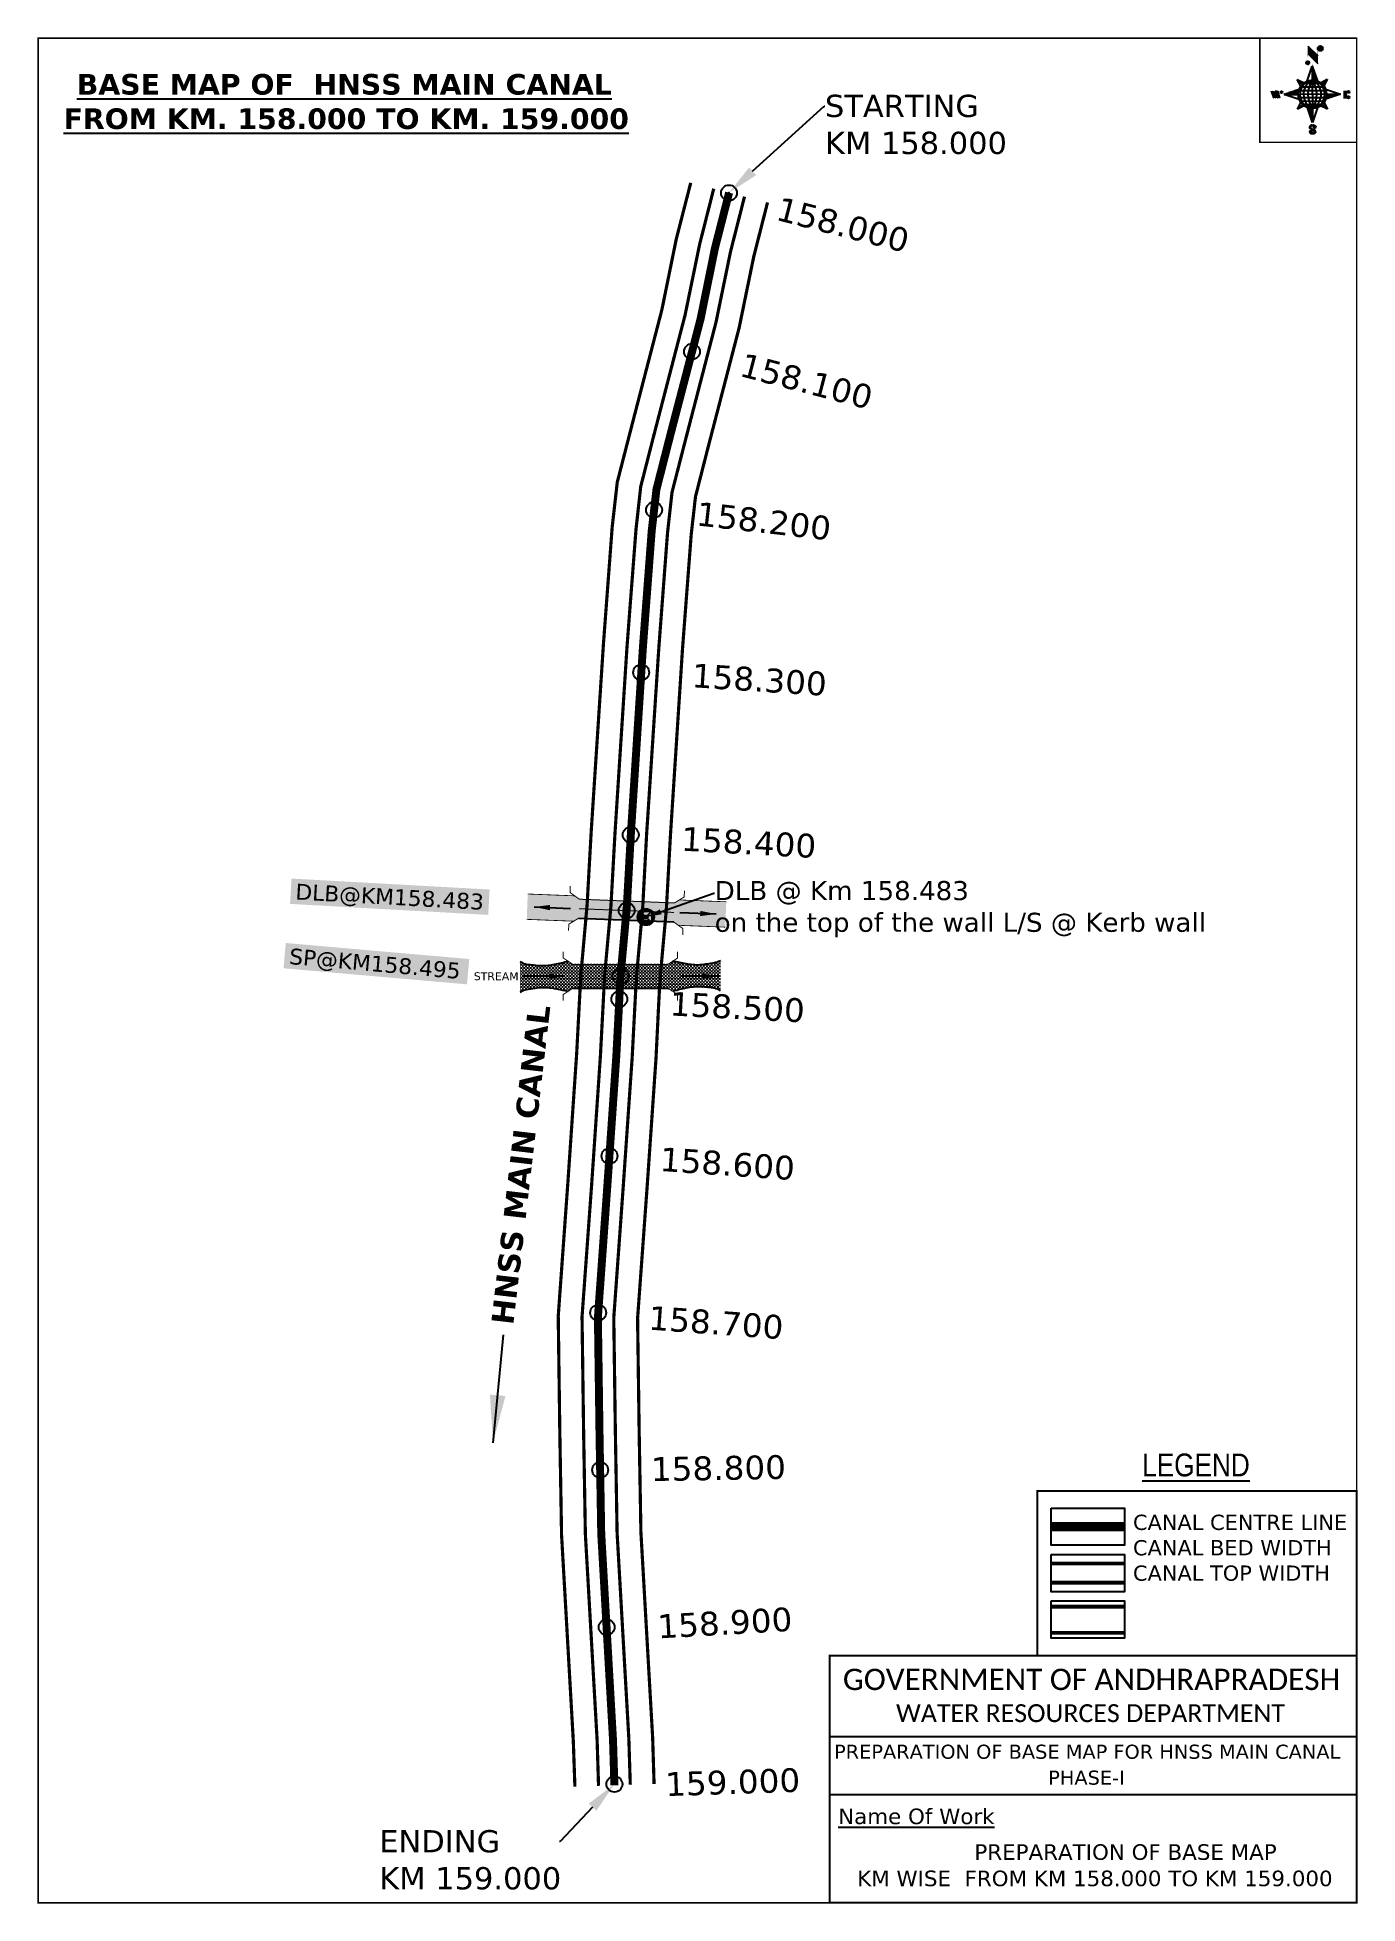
# Model space of a CAD drawing. Header units: inches. Extents: x 750759 to 751591, y 1674187 to 1675364.
import ezdxf
from ezdxf import colors
from ezdxf.entities.mleader import LeaderData, LeaderLine
from ezdxf.enums import TextEntityAlignment as Align
from ezdxf.math import Vec2, Vec3

# ---------------------------------------------------------------- set-up
doc = ezdxf.new("R2010")
doc.units = ezdxf.units.IN
doc.header["$MEASUREMENT"] = 0
doc.header["$PDMODE"] = 32
doc.header["$PDSIZE"] = 10
doc.linetypes.add('ACAD_ISO02W100', pattern=[15, 12, -3])
doc.linetypes.add('HIDDEN2', pattern=[0.1875, 0.125, -0.0625])
for name, color, linetype in [('AQUADUCT', 1, 'Continuous'), ('bord', 1, 'Continuous'), ('CANAL1', 1, 'Continuous'), ('CSMark', 72, 'Continuous'), ('DCBMS', 232, 'Continuous'), ('PAGE', 7, 'Continuous'), ('STRUCTURE', 5, 'Continuous'), ('TEXT', 7, 'Continuous')]:
    doc.layers.add(name, color=color, linetype=linetype)
doc.styles.add('ARIALN', font='ARIALN_1.TTF')
doc.styles.get("Standard").update_dxf_attribs({"font": 'verdana_0.ttf'})
doc.dimstyles.get("Standard").update_dxf_attribs({"dimtxt": 0.18, "dimasz": 0.18, "dimexe": 0.18, "dimexo": 0.0625, "dimgap": 0.09, "dimtad": 0, "dimtih": 1, "dimtoh": 1, "dimdec": 4, "dimzin": 0, "dimdsep": 46, "dimtxsty": 'Standard', "dimcen": 0.09, "dimadec": 0, "dimazin": 0, "dimtfac": 1, "dimtdec": 4, "dimtofl": 0, "dimtmove": 0, "dimatfit": 3, "dimfxl": 0, "dimtolj": 1, "dimtzin": 0, "dimarcsym": 0})
pattern_1 = [(267.297113149, (-8720374.938, 50637915.138), (10.5367255337, -0.497431438), [])]
pattern_2 = [(357.297113149, (-8720374.938, 50637915.138), (0.497431438, 10.5367255337), [])]

# ---------------------------------------------------------------- blocks, each defined once
blk = doc.blocks.new('DCBM')
at = {"layer": 'DCBMS'}
h = blk.add_hatch(color=132, dxfattribs=at)
h.paths.add_polyline_path([(3.7, 3.7, 0.414214), (-3.7, 3.7)])
h.paths.add_polyline_path([(3.7, 3.7), (3.7, -3.7, 0.198912), (5.2, 0, 0.198912)])
h.paths.add_polyline_path([(-3.7, -3.7, 0.414214), (3.7, -3.7)])
h.paths.add_polyline_path([(-3.7, 3.7, 0.198912), (-5.2, 0, 0.198912), (-3.7, -3.7)])
at = {"layer": 'DCBMS', "color": 0}
blk.add_lwpolyline([(-3.7, 3.7), (3.7, 3.7), (3.7, -3.7), (-3.7, -3.7)], close=True, dxfattribs=at)
for points in [[(-3.7, 3.7), (3.7, -3.7)], [(3.7, 3.7), (-3.7, -3.7)]]:
    blk.add_lwpolyline(points, dxfattribs=at)
for radius in [5.21, 1.05]:
    blk.add_circle((0, 0), radius, dxfattribs=at)
blk = doc.blocks.new('*X16')
at = {"color": 0, "linetype": 'Continuous'}
for p, q in [((6321.6, 240.5), (6322.3, 241.2)), ((6321.6, 240.3), (6322.3, 241)), ((6321.6, 240.1), (6322.3, 240.8)), ((6321.6, 239.9), (6322.4, 240.7)), ((6321.6, 239.8), (6322.4, 240.6)), ((6321.6, 239.6), (6322.5, 240.5)), ((6321.6, 239.4), (6322.5, 240.3)), ((6321.6, 239.2), (6322.6, 240.2)), ((6321.7, 239.1), (6322.6, 240.1)), ((6321.8, 240.8), (6322.4, 241.4)), ((6321.8, 239), (6322.7, 240)), ((6321.8, 239), (6322.8, 239.9)), ((6321.9, 238.9), (6322.9, 239.8)), ((6322, 238.8), (6323, 239.7)), ((6322.1, 241.3), (6322.4, 241.6)), ((6322.1, 238.7), (6323.1, 239.6)), ((6322.2, 238.6), (6323.1, 239.6)), ((6322.3, 238.5), (6323.2, 239.5)), ((6322.4, 238.5), (6323.3, 239.4)), ((6322.5, 238.4), (6323.4, 239.3)), ((6322.7, 238.4), (6323.6, 239.3)), ((6322.8, 238.3), (6323.7, 239.2)), ((6322.9, 238.3), (6323.8, 239.1)), ((6323.1, 238.2), (6323.9, 239.1)), ((6323.2, 238.2), (6324, 239)), ((6323.3, 238.2), (6324.2, 239)), ((6323.5, 238.1), (6324.3, 238.9)), ((6323.7, 238.1), (6324.4, 238.9)), ((6323.8, 238.1), (6324.6, 238.8)), ((6324.1, 238.2), (6324.7, 238.8)), ((6324.3, 238.3), (6324.9, 238.8)), ((6324.6, 238.3), (6325.1, 238.8)), ((6324.8, 238.4), (6325.2, 238.8)), ((6325.1, 238.5), (6325.4, 238.8)), ((6325.4, 238.6), (6325.6, 238.8))]:
    blk.add_line(p, q, dxfattribs=at)
blk = doc.blocks.new('*X15')
at = {"color": 0, "linetype": 'Continuous'}
for p, q in [((6324.4, 240.3), (6324.5, 240.4)), ((6324.6, 240.3), (6324.8, 240.5)), ((6324.7, 240.2), (6325, 240.5)), ((6324.8, 240.2), (6325.2, 240.6)), ((6325, 240.1), (6325.5, 240.6)), ((6325.1, 240.1), (6325.6, 240.6)), ((6325.2, 240), (6325.8, 240.6)), ((6325.3, 240), (6326, 240.6)), ((6325.4, 239.9), (6326.1, 240.6)), ((6325.5, 239.8), (6326.2, 240.5)), ((6325.6, 239.8), (6326.3, 240.5)), ((6325.7, 239.7), (6326.5, 240.4)), ((6325.9, 239.6), (6326.6, 240.3)), ((6326, 239.5), (6326.7, 240.3)), ((6326, 239.4), (6326.8, 240.2)), ((6326.1, 239.3), (6327, 240.2)), ((6326.2, 239.3), (6327.1, 240.1)), ((6326.3, 239.2), (6327.1, 240)), ((6326.4, 239.1), (6327.2, 239.9)), ((6326.5, 239), (6327.3, 239.8)), ((6326.5, 238.9), (6327.4, 239.7)), ((6326.6, 238.8), (6327.5, 239.6)), ((6326.7, 238.7), (6327.5, 239.5)), ((6326.8, 238.6), (6327.6, 239.4)), ((6326.8, 238.5), (6327.7, 239.3)), ((6326.8, 236.5), (6327.4, 237)), ((6326.9, 238.3), (6327.8, 239.2)), ((6326.9, 238.2), (6327.9, 239.1)), ((6326.9, 236.8), (6327.6, 237.4)), ((6327, 238.1), (6327.8, 239)), ((6327, 237.9), (6327.8, 238.8)), ((6327, 237.8), (6327.8, 238.6)), ((6327, 237.6), (6327.8, 238.4)), ((6327, 237.4), (6327.8, 238.2)), ((6327, 237.3), (6327.8, 238)), ((6327, 237.1), (6327.8, 237.9))]:
    blk.add_line(p, q, dxfattribs=at)
blk = doc.blocks.new('H')
at = {"layer": 'bord', "extrusion": (0.000427885, 0.004792, 0.999988)}
h = blk.add_hatch(dxfattribs=at)
h.set_pattern_fill('LINE', color=8, scale=84.387686, angle=-2.7029, style=0)
h.set_pattern_definition(pattern_2)
h.paths.add_polyline_path([(-492, 786, -0.090992), (-448, 775), (-486, 912)])
h = blk.add_hatch(dxfattribs=at)
h.set_pattern_fill('LINE', color=8, scale=84.387686, angle=-92.7029, style=0)
h.set_pattern_definition(pattern_1)
h.paths.add_polyline_path([(-625, 665, -0.090992), (-615, 710), (-751, 671)])
h = blk.add_hatch(dxfattribs=at)
h.set_pattern_fill('LINE', color=8, scale=84.387686, angle=-2.7029, style=0)
h.set_pattern_definition(pattern_2)
h.paths.add_polyline_path([(-504, 533, -0.090992), (-549, 543), (-510, 406)])
h = blk.add_hatch(dxfattribs=at)
h.set_pattern_fill('LINE', color=8, scale=84.387686, angle=-92.7029, style=0)
h.set_pattern_definition(pattern_1)
h.paths.add_polyline_path([(-246, 647), (-372, 653, -0.090992), (-382, 609)])
for p, q in [((-519, 1020, -1217), (-435, 927, -1216)), ((-516, 1087, -1217), (-432, 994, -1217)), ((-538, 774, -1216), (-487, 906, -1216)), ((-487, 906, -1216), (-493, 780, -1216)), ((-487, 906, -1216), (-448, 769, -1216)), ((-865, 701, -1215), (-847, 638, -1215)), ((-847, 700, -1215), (-829, 637, -1215)), ((-829, 699, -1215), (-811, 636, -1215)), ((-829, 699, -1215), (-811, 698, -1215)), ((-811, 698, -1215), (-794, 635, -1215)), ((-752, 665, -1215), (-615, 704, -1215)), ((-627, 794, -1216), (-567, 760, -1216)), ((-627, 794, -1216), (-584, 747, -1215)), ((-599, 731, -1215), (-627, 794, -1216)), ((-421, 753, -1216), (-359, 781, -1216)), ((-359, 781, -1216), (-405, 739, -1216)), ((-359, 781, -1216), (-392, 721, -1215)), ((-379, 693, -1215), (-246, 641, -1215)), ((-213, 669, -1215), (-217, 601, -1215)), ((-752, 665, -1215), (-625, 659, -1215)), ((-619, 614, -1215), (-752, 665, -1215)), ((-639, 526, -1214), (-606, 585, -1215)), ((-639, 526, -1214), (-593, 568, -1215)), ((-577, 553, -1215), (-639, 526, -1214)), ((-511, 400, -1214), (-549, 537, -1214)), ((-460, 533, -1215), (-511, 400, -1214)), ((-505, 527, -1214), (-511, 400, -1214)), ((-371, 513, -1214), (-431, 546, -1215)), ((-371, 513, -1214), (-414, 560, -1215)), ((-399, 576, -1215), (-371, 513, -1214)), ((-246, 641, -1215), (-383, 603, -1215)), ((-373, 647, -1215), (-246, 641, -1215)), ((-197, 600, -1215), (-194, 668, -1215))]:
    blk.add_line(p, q, dxfattribs=at)
at = {"layer": 'bord', "color": 8, "linetype": 'ByBlock', "extrusion": (0.000427885, 0.004792, 0.999988)}
for p, q in [((-375, 679, -1215), (-620, 691, -1215)), ((-386, 711, -1215), (-605, 722, -1215)), ((-411, 744, -1216), (-578, 752, -1216)), ((-493, 780, -1216), (-505, 527, -1214)), ((-373, 647, -1215), (-625, 659, -1215)), ((-378, 616, -1215), (-623, 628, -1215)), ((-392, 585, -1215), (-611, 595, -1215)), ((-420, 555, -1215), (-587, 562, -1215))]:
    blk.add_line(p, q, dxfattribs=at)
at = {"layer": 'bord', "extrusion": (0.000427885, 0.004792, 0.999988), "elevation": -1212}
for points, const_width in [([(-522, 960), (-516, 1093)], 1.61), ([(-434, 933), (-428, 1066)], 1.61), ([(-870, 707), (-846, 706)], 0.642), ([(-829, 643), (-821, 678)], 0.642), ([(-793, 641), (-782, 694)], 0.642), ([(-223, 676), (-174, 673)], 0.706), ([(-829, 643), (-855, 644)], 0.642), ([(-811, 642), (-784, 641)], 0.642), ([(-177, 605), (-226, 607)], 0.706), ([(-195, 645), (-185, 644)], 0.706)]:
    blk.add_lwpolyline(points, dxfattribs=dict(at, const_width=const_width))
for points, const_width in [([(-414, 1073, 1), (-398, 1058, 1)], 22.3), ([(-530, 950, 1), (-520, 939, 1)], 14.8), ([(-776, 697, 1), (-769, 690, 1)], 8.9), ([(-180, 618, 1), (-173, 611, 1)], 9.79), ([(-178, 667, 1), (-171, 660, 1)], 9.79), ([(-490, 362, 1), (-498, 369, 1)], 11.1), ([(-525, 322, 1), (-533, 329, 1)], 11.1)]:
    blk.add_lwpolyline(points, format="xyb", close=True, dxfattribs=dict(at, const_width=const_width))
for points in [[(-537, 317), (-531, 310), (-520, 307), (-505, 307), (-494, 310), (-486, 318), (-487, 326), (-491, 333), (-494, 336), (-503, 341), (-522, 347), (-530, 352), (-534, 355), (-537, 363), (-537, 373), (-530, 381), (-520, 384), (-504, 384), (-493, 380), (-487, 373)], [(-522, 348), (-526, 354), (-528, 361), (-528, 371), (-526, 375), (-521, 381), (-515, 384)], [(-505, 307), (-499, 312), (-497, 319), (-497, 327), (-501, 335), (-509, 343)]]:
    blk.add_lwpolyline(points, dxfattribs=at)
at = {"layer": 'bord', "extrusion": (0.000427885, 0.004792, 0.999988)}
for centre, radius in [((-406, 1065, -1212), 22.3), ((-525, 944, -1212), 14.8), ((-773, 694, -1212), 8.9), ((-498, 659, -1212), 127), ((-177, 615, -1212), 9.79), ((-174, 663, -1212), 9.79), ((-494, 365, -1212), 11.1), ((-529, 325, -1212), 11.1)]:
    blk.add_circle(centre, radius, dxfattribs=at)
at = {"layer": 'bord', "color": 8, "linetype": 'ByBlock', "extrusion": (0.000427885, 0.004792, 0.999988)}
for centre, radius, start, end in [((-482, 658, -1212), 128, 94.9254, 259.6691), ((-437, 656, -1212), 141, 113.2864, 241.308), ((-316, 651, -1212), 222, 142.5892, 212.0053), ((-560, 662, -1212), 141, 293.2864, 61.308), ((-681, 668, -1212), 222, 322.5892, 32.0053), ((-515, 660, -1212), 128, 274.9254, 79.6691)]:
    blk.add_arc(centre, radius, start, end, dxfattribs=at)
at = {"layer": 'bord', "extrusion": (0.000427885, 0.004792, 0.999988)}
for points in [[(-516, 1093, -1212), (-431, 1000, -1212), (-519, 1026, -1212), (-434, 933, -1212)], [(-864, 707, -1212), (-846, 706, -1212), (-846, 644, -1212), (-829, 643, -1212)], [(-829, 705, -1212), (-811, 704, -1212), (-811, 642, -1212), (-793, 641, -1212)], [(-193, 674, -1212), (-197, 606, -1212), (-213, 675, -1212), (-216, 607, -1212)]]:
    blk.add_solid(points, dxfattribs=at)
at = {"layer": 'bord', "extrusion": (0.000427885, 0.004792, 0.999988), "xscale": 7.977342409717546, "yscale": 7.977342408231451, "zscale": 7.977342408476333, "rotation": 138.0840426661453}
for name, p in [('*X15', (38301, -31929, -1212)), ('*X16', (38314, -31951, -1212))]:
    blk.add_blockref(name, p, dxfattribs=at)
blk = doc.blocks.new('DLB')
at = {"layer": 'STRUCTURE'}
h = blk.add_hatch(dxfattribs=at)
h.set_pattern_fill('DOTS', color=6, scale=20, angle=320.37224793, style=0)
h.paths.add_polyline_path([(769699.5, 1706950), (769699.5, 1706934), (769729.1, 1706934), (769732.1, 1706936), (769792.1, 1706936), (769795.1, 1706934), (769824.7, 1706934), (769824.7, 1706950), (769795.1, 1706950), (769792.1, 1706948), (769732.1, 1706948), (769729.1, 1706950)])
at = {"layer": 'STRUCTURE', "color": 6, "linetype": 'ACAD_ISO02W100', "ltscale": 0.5, "const_width": 0.5}
for points in [[(769699.5, 1706950), (769729.1, 1706950)], [(769795.1, 1706950), (769824.7, 1706950)], [(769699.5, 1706934), (769729.1, 1706934)], [(769795.1, 1706934), (769824.7, 1706934)]]:
    blk.add_lwpolyline(points, dxfattribs=at)
at = {"layer": 'STRUCTURE', "color": 6, "const_width": 0.628}
for points in [[(769726.1, 1706956), (769726.1, 1706952), (769732.1, 1706948), (769792.1, 1706948), (769798.1, 1706952), (769798.1, 1706956)], [(769732.1, 1706942), (769792.1, 1706942)], [(769726.1, 1706928), (769726.1, 1706932), (769732.1, 1706936), (769792.1, 1706936), (769798.1, 1706932), (769798.1, 1706928)]]:
    blk.add_lwpolyline(points, dxfattribs=at)
at = {"layer": 'STRUCTURE', "color": 6}
blk.add_lwpolyline([(769732.1, 1706936), (769792.1, 1706936)], dxfattribs=at)
blk.add_lwpolyline([(769732.1, 1706936), (769792.1, 1706936)], dxfattribs=at)
at = {"layer": 'STRUCTURE', "color": 0}
blk.add_circle((769762.1, 1706942), 1.8, dxfattribs=at)
for points in [[(769703.8, 1706942), (769726.7, 1706942)], [(769818.6, 1706942), (769795.7, 1706942)]]:
    blk.add_leader(points, dimstyle='Standard', override={"dimasz": 10, "dimgap": 0.09, "dimtad": 0}, dxfattribs=at)
blk = doc.blocks.new('SP')
at = {"layer": 'STRUCTURE'}
h = blk.add_hatch(dxfattribs=at)
h.set_pattern_fill('DASH', color=256, scale=8, style=0)
edge = h.paths.add_edge_path()
edge.add_spline(control_points=[(769825.7, 1706742.1), (769825.3, 1706741.8), (769823.8, 1706740.8), (769820.9, 1706740.3), (769817, 1706739.7), (769811.4, 1706738.9), (769804, 1706739.7), (769798.4, 1706741), (769795.6, 1706741.6)], knot_values=[0, 0, 0, 0, 1.613557, 5.24513, 8.624976, 13.470124, 22.190216, 30.746377, 30.746377, 30.746377, 30.746377], degree=3, periodic=0)
edge.add_line((769795.6, 1706741.6), (769792.6, 1706739.6))
edge.add_line((769792.6, 1706739.6), (769732.6, 1706739.6))
edge.add_line((769732.6, 1706739.6), (769729.6, 1706741.6))
edge.add_spline(control_points=[(769729.6, 1706741.6), (769726.9, 1706740.9), (769721.3, 1706739.5), (769713.9, 1706738.5), (769708.3, 1706739.1), (769704.4, 1706739.6), (769701.5, 1706740), (769700, 1706741), (769699.5, 1706741.3)], knot_values=[0, 0, 0, 0, 8.556161, 17.276253, 22.121402, 25.501247, 29.13282, 30.746377, 30.746377, 30.746377, 30.746377], degree=3, periodic=0)
edge.add_line((769699.5, 1706741.3), (769699.5, 1706722.1))
edge.add_spline(control_points=[(769699.5, 1706722.1), (769700, 1706722.4), (769701.4, 1706723.4), (769704.3, 1706724), (769708.2, 1706724.5), (769713.8, 1706725.3), (769721.2, 1706724.5), (769726.8, 1706723.3), (769729.6, 1706722.6)], knot_values=[0, 0, 0, 0, 1.613557, 5.24513, 8.624976, 13.470124, 22.190216, 30.746377, 30.746377, 30.746377, 30.746377], degree=3, periodic=0)
edge.add_line((769729.6, 1706722.6), (769732.6, 1706724.6))
edge.add_line((769732.6, 1706724.6), (769792.6, 1706724.6))
edge.add_line((769792.6, 1706724.6), (769795.6, 1706722.6))
edge.add_spline(control_points=[(769795.6, 1706722.6), (769798.4, 1706723.3), (769803.9, 1706724.8), (769811.3, 1706725.8), (769817, 1706725.1), (769820.9, 1706724.7), (769823.8, 1706724.2), (769825.2, 1706723.3), (769825.7, 1706723)], knot_values=[0, 0, 0, 0, 8.556161, 17.276253, 22.121402, 25.501247, 29.13282, 30.746377, 30.746377, 30.746377, 30.746377], degree=3, periodic=0)
edge.add_line((769825.7, 1706723), (769825.7, 1706742.1))
h.paths.add_polyline_path([(769764.2, 1706732.1, -1), (769761.1, 1706732.1, -1)], flags=0)
h.paths.add_polyline_path([(769761.1, 1706732.1, 1), (769764.2, 1706732.1, 1)], flags=16)
at = {"layer": 'STRUCTURE', "const_width": 0.628}
for points in [[(769726.6, 1706747.6), (769726.6, 1706743.6), (769732.6, 1706739.6), (769792.6, 1706739.6), (769798.6, 1706743.6), (769798.6, 1706747.6)], [(769726.6, 1706716.6), (769726.6, 1706720.6), (769732.6, 1706724.6), (769792.6, 1706724.6), (769798.6, 1706720.6), (769798.6, 1706716.6)]]:
    blk.add_lwpolyline(points, dxfattribs=at)
at = {"layer": 'STRUCTURE', "color": 3}
blk.add_lwpolyline([(769732.6, 1706724.6), (769792.6, 1706724.6)], dxfattribs=at)
blk.add_lwpolyline([(769732.6, 1706724.6), (769792.6, 1706724.6)], dxfattribs=at)
at = {"layer": 'STRUCTURE', "color": 0}
blk.add_circle((769762.6, 1706732.1), 1.55, dxfattribs=at)
at = {"layer": 'STRUCTURE'}
for points in [[(769699.5, 1706741.3), (769700.9, 1706740.5), (769704.4, 1706739.6), (769707.8, 1706739.2), (769712.6, 1706738.8), (769721.3, 1706739.7), (769729.6, 1706741.6)], [(769825.7, 1706742.1), (769824.3, 1706741.3), (769820.8, 1706740.3), (769817.5, 1706739.8), (769812.7, 1706739.2), (769804, 1706739.9), (769795.6, 1706741.6)], [(769699.5, 1706722.1), (769700.9, 1706723), (769704.4, 1706724), (769707.7, 1706724.5), (769712.5, 1706725), (769721.2, 1706724.4), (769729.6, 1706722.6)], [(769825.7, 1706723), (769824.3, 1706723.8), (769820.8, 1706724.7), (769817.4, 1706725.1), (769812.6, 1706725.5), (769803.9, 1706724.6), (769795.6, 1706722.6)]]:
    blk.add_spline(points, degree=3, dxfattribs=at)
at = {"layer": 'STRUCTURE', "color": 0}
blk.add_text('STREAM', height=5, dxfattribs=at).set_placement((769684.3, 1706732.1), align=Align.MIDDLE_CENTER)
for points in [[(769727.4, 1706732.1), (769700.8, 1706732.1)], [(769824.4, 1706732.1), (769800.5, 1706732.1)]]:
    blk.add_leader(points, dimstyle='Standard', override={"dimasz": 10, "dimgap": 0.09, "dimtad": 0}, dxfattribs=at)

msp = doc.modelspace()

# ---------------------------------------------------------------- linework, layer by layer
at = {"color": 3}
for p in [(751194.4, 1675265.4), (751171.1, 1675165.4), (751147.2, 1675065.6), (751139.1, 1674963.2), (751132.5, 1674860.8), (751125.3, 1674757.3), (751119.1, 1674658.4), (751112, 1674559.6), (751113.2, 1674460.5), (751117.3, 1674361.4), (751122.2, 1674262.5)]:
    msp.add_point(p, dxfattribs=at)
at = {"layer": 'CANAL1', "color": 200, "const_width": 2}
for points in [[(751170.3, 1675271.8), (751161.2, 1675236.4), (751152.1, 1675191.7), (751133.1, 1675118.5), (751124, 1675083.1), (751120.8, 1675054.8), (751115.3, 1674981.3), (751107.6, 1674863.3), (751105, 1674816.9), (751101.1, 1674773), (751100.3, 1674758.6), (751098.4, 1674722.7), (751092.9, 1674642.1), (751086.8, 1674557.4), (751087.8, 1674483.9), (751088.9, 1674419.5), (751096.3, 1674289.6), (751097.3, 1674260.9)], [(751218.7, 1675259.4), (751210, 1675225.2), (751200.8, 1675180.4), (751181.5, 1675106.1), (751173.3, 1675074), (751170.6, 1675050.1), (751165.1, 1674977.8), (751157.5, 1674860.3), (751154.9, 1674813.3), (751150.9, 1674769.4), (751150.2, 1674756.1), (751148.4, 1674719.7), (751142.8, 1674638.6), (751136.8, 1674556), (751137.8, 1674484.7), (751138.9, 1674421.3), (751146.3, 1674291.8), (751147.2, 1674262.6)]]:
    msp.add_lwpolyline(points, dxfattribs=at)
at = {"layer": 'CANAL1', "color": 5, "const_width": 2}
for points in [[(751184.8, 1675268.1), (751175.9, 1675233), (751166.7, 1675188.3), (751147.6, 1675114.8), (751138.8, 1675080.4), (751135.8, 1675053.3), (751130.2, 1674980.2), (751122.6, 1674862.4), (751120, 1674815.8), (751116, 1674771.9), (751115.3, 1674757.9), (751113.4, 1674721.8), (751107.9, 1674641), (751101.8, 1674557), (751102.8, 1674484.1), (751103.9, 1674420), (751111.3, 1674290.3), (751112.2, 1674261.4)], [(751132.2, 1674262.1), (751131.3, 1674291.1), (751123.9, 1674420.8), (751122.8, 1674484.5), (751121.8, 1674556.4), (751127.8, 1674639.6), (751133.4, 1674720.6), (751135.3, 1674756.8), (751136, 1674770.5), (751140, 1674814.4), (751142.5, 1674861.2), (751150.2, 1674978.8), (751155.7, 1675051.5), (751158.5, 1675076.7), (751167, 1675109.8), (751186.2, 1675183.8), (751195.4, 1675228.5), (751204.2, 1675263.1)]]:
    msp.add_lwpolyline(points, dxfattribs=at)
at = {"layer": 'CANAL1', "color": 1, "linetype": 'HIDDEN2', "ltscale": 100, "const_width": 5}
msp.add_lwpolyline([(751194.5, 1675265.6), (751185.6, 1675230.8), (751176.5, 1675186), (751157.3, 1675112.3), (751148.7, 1675078.6), (751145.7, 1675052.4), (751140.2, 1674979.5), (751132.6, 1674861.8), (751130, 1674815.1), (751126, 1674771.2), (751125.3, 1674757.3), (751123.4, 1674721.2), (751117.8, 1674640.3), (751111.8, 1674556.7), (751112.8, 1674484.3), (751113.9, 1674420.4), (751121.3, 1674290.7), (751122.2, 1674261.7)], dxfattribs=at)
at = {"layer": 'CANAL1', "color": 1, "linetype": 'HIDDEN2', "ltscale": 100, "const_width": 6, "elevation": -0.4}
msp.add_lwpolyline([(751443.6, 1674424.8), (751397.5, 1674424.8)], dxfattribs=at)
at = {"layer": 'CANAL1', "color": 5, "const_width": 2.4, "elevation": -0.4}
for points in [[(751443.6, 1674401.5), (751397.5, 1674401.5)], [(751443.6, 1674389.5), (751397.5, 1674389.5)]]:
    msp.add_lwpolyline(points, dxfattribs=at)
at = {"layer": 'CANAL1', "color": 200, "const_width": 2.4, "elevation": -0.4}
for points in [[(751443.6, 1674374.3), (751397.5, 1674374.3)], [(751443.6, 1674357.8), (751397.5, 1674357.8)]]:
    msp.add_lwpolyline(points, dxfattribs=at)
at = {"layer": 'DCBMS', "color": 132, "true_color": 0x00d1bf}
msp.add_point((751142, 1674809, 100), dxfattribs=at)
at = {"layer": 'PAGE', "const_width": 1}
msp.add_lwpolyline([(750759, 1675363), (750759, 1674187.7), (751590, 1674187.7), (751590, 1675363), (750759, 1675363)], dxfattribs=at)
at = {"layer": 'PAGE'}
for points, const_width in [([(751590, 1675363), (751528.9, 1675363), (751528.9, 1675297.3), (751590, 1675297.3)], 1), ([(751590, 1674343.4), (751388.7, 1674343.4), (751388.7, 1674447.2), (751590, 1674447.2)], 1.2), ([(751257.9, 1674343.4), (751590, 1674343.4), (751590, 1674187.7), (751257.9, 1674187.7)], 1.2)]:
    msp.add_lwpolyline(points, close=True, dxfattribs=dict(at, const_width=const_width))
at = {"layer": 'PAGE', "elevation": -0.4}
for points in [[(751397.5, 1674436.5), (751443.6, 1674436.5), (751443.6, 1674413), (751397.5, 1674413)], [(751397.5, 1674407.2), (751443.6, 1674407.2), (751443.6, 1674383.7), (751397.5, 1674383.7)], [(751397.5, 1674378), (751443.6, 1674378), (751443.6, 1674354.5), (751397.5, 1674354.5)]]:
    msp.add_lwpolyline(points, close=True, dxfattribs=at)
at = {"layer": 'PAGE'}
for points in [[(751257.9, 1674292.4), (751590, 1674292.4)], [(751257.9, 1674256), (751590, 1674256)]]:
    msp.add_lwpolyline(points, dxfattribs=at)
at = {"layer": 'STRUCTURE', "color": 0}
for p in [(751129.9, 1674813.1), (751126, 1674771.7)]:
    msp.add_point(p, dxfattribs=at)

# ---------------------------------------------------------------- block references
at = {"layer": 'AQUADUCT', "color": 1, "xscale": 0.0703495379661093, "yscale": 0.07034953800030053, "zscale": 0.07034953795990817, "rotation": 3.078330607406165}
msp.add_blockref('H', (751599.6, 1675283.6, 85.4), dxfattribs=at)
at = {"layer": 'DCBMS', "color": 132, "true_color": 0x00d1bf}
msp.add_blockref('DCBM', (751142, 1674809, 100), dxfattribs=at)
at = {"layer": 'STRUCTURE', "color": 0, "rotation": 357.7527680507926}
msp.add_blockref('DLB', (-84972.1, -632.6), dxfattribs=at)
at = {"layer": 'STRUCTURE', "color": 0}
msp.add_blockref('SP', (-18636.6, -31960.4), dxfattribs=at)

# ---------------------------------------------------------------- texts
at = {"layer": 'CANAL1', "insert": (751044.4, 1674552.2), "char_height": 14, "width": 205.129, "attachment_point": 1, "rotation": 83.3506}
msp.add_mtext('\\pi0.96322;{\\fVerdana|b1|i0|c0|p34;HNSS MAIN CANAL}', dxfattribs=at)
at = {"layer": 'CSMark', "color": 1}
for s, rotation, p in [('158.000', 345.7157, (751225, 1675255.9)), ('158.100', 345.4238, (751202.1, 1675157.5)), ('158.200', 353.5617, (751174.1, 1675063.4)), ('158.300', 356.2885, (751171.1, 1674961.4)), ('158.400', 356.8348, (751164.4, 1674858.4)), ('158.500', 357.0232, (751157.2, 1674754.5)), ('158.600', 356.0592, (751151, 1674656.5)), ('158.700', 355.8562, (751143.8, 1674556.5)), ('158.800', 0.9672, (751145.2, 1674461)), ('158.900', 3.2566, (751149.3, 1674361.8)), ('159.000', 1.8879, (751154.2, 1674262.4))]:
    msp.add_text(s, height=15, rotation=rotation, dxfattribs=at).set_placement(p, align=Align.MIDDLE_LEFT)
at = {"layer": 'PAGE', "extrusion": (0.000201441, 0.004807, 0.999988), "style": 'ARIALN'}
msp.add_text('%%ULEGEND', height=14.4, rotation=359.9999, dxfattribs=at).set_placement((751488.7, 1674443.6, 8200.2), align=Align.MIDDLE)
at = {"layer": 'PAGE', "extrusion": (0.000201441, 0.004807, 0.999988)}
for s, height, p in [('PREPARATION OF BASE MAP FOR HNSS MAIN CANAL', 8.878, (751260.6, 1674258.4, 8199.3)), ('%%UName Of Work', 9.822, (751263.2, 1674217.2, 8198))]:
    msp.add_text(s, height=height, rotation=359.9999, dxfattribs=at).set_placement(p)
for s, height, p in [('PHASE-I', 8.88, (751419.7, 1674246.5, 8199.2)), ('PREPARATION OF BASE MAP', 9.822, (751444.3, 1674199.6, 8198)), ('KM WISE  FROM KM 158.000 TO KM 159.000', 9.822, (751425, 1674183, 8198))]:
    msp.add_text(s, height=height, rotation=359.9999, dxfattribs=at).set_placement(p, align=Align.MIDDLE_CENTER)
at = {"layer": 'PAGE', "extrusion": (0.000201441, 0.004807, 0.999988), "attachment_point": 1, "text_direction": (1, -1e-06, -0.000201)}
for s, insert, char_height, width in [('CANAL CENTRE LINE CANAL BED WIDTH {\\H2.3741x; }CANAL TOP WIDTH{\\H1.9188x; }', (751449, 1674432.3, -0.4), 9.6, 168.926), ('\\pi3.5885;{\\fCalibri|b0|i0|c0|p34;\\H1.3333x;GOVERNMENT OF ANDHRAPRADESH\\P\\pi37.073;\\H0.83998x;WATER RESOURCES DEPARTMENT}', (751262.6, 1674335.2, -1.3), 10.059, 321.276)]:
    msp.add_mtext(s, dxfattribs=dict(at, insert=insert, char_height=char_height, width=width))
at = {"layer": 'STRUCTURE', "color": 5, "char_height": 10, "attachment_point": 1, "bg_fill": 1, "box_fill_scale": 1.3, "bg_fill_color": 7, "bg_fill_true_color": 16777215, "bg_fill_transparency": 4390977}
for s, insert, width, rotation in [('DLB@KM158.483', (750921.5, 1674830.1), 119.093, 356.8348), ('SP@KM158.495', (750917.8, 1674789.4), 110.08, 355.0069)]:
    msp.add_mtext(s, dxfattribs=dict(at, insert=insert, width=width, rotation=rotation))
at = {"layer": 'TEXT', "color": 1, "insert": (750761.6, 1675340.4), "char_height": 13, "width": 379.826, "attachment_point": 1}
msp.add_mtext('\\pi21.755;{\\fVerdana|b1|i0|c0|p34;\\LBASE MAP OF  HNSS MAIN CANAL \\P\\pi13.452;FROM KM. 158.000 TO KM. 159.000}', dxfattribs=at)

# ---------------------------------------------------------------- leaders
at = {"layer": 'CANAL1'}
msp.add_leader([(751045.7, 1674477.7), (751052.4, 1674545.6)], dimstyle='Standard', override={"dimasz": 30, "dimgap": 0.09, "dimtad": 0}, dxfattribs=at)
at = {"layer": 'DCBMS', "color": 5}
ml = msp.add_multileader_mtext('Standard', dxfattribs=at)
ml.set_content('STARTING\\PKM 158.000', color=5)
ml.set_leader_properties()
ml.build(insert=Vec2(0, 0))
ml.multileader.update_dxf_attribs({"dogleg_length": 0.36, "arrow_head_size": 20})
ctx = ml.context
ctx.base_point, ctx.char_height, ctx.arrow_head_size, ctx.landing_gap_size, ctx.plane_origin = Vec3(751254.8, 1675320.1), 14, 20, 0.09, Vec3(751401.8, 1675384.4)
notes = []
notes.append((ctx, [(1, (1, 1, 0), (751254.4, 1675320.1), (1, 0), 0.36, [(0, [(751194.5, 1675265.6)], 0, [])])]))
ctx.mtext.insert, ctx.mtext.flow_direction = Vec3(751254.9, 1675327.3), 5
at = {"layer": 'DCBMS', "color": 132, "true_color": 0x00d1bf}
ml = msp.add_multileader_mtext('Standard', dxfattribs=at)
ml.set_content('DLB @ Km 158.483\\Pon the top of the wall L/S @ Kerb wall', color=(0, 209, 191))
ml.set_leader_properties()
ml.build(insert=Vec2(0, 0))
ml.multileader.update_dxf_attribs({"dogleg_length": 0.36, "arrow_head_size": 10})
ctx = ml.context
ctx.base_point, ctx.char_height, ctx.arrow_head_size, ctx.landing_gap_size, ctx.plane_origin = Vec3(751185.3, 1674824.1, 100), 12, 10, 0.09, Vec3(751142, 1674809, 100)
notes.append((ctx, [(0, (1, 1, 0), (751184.9, 1674824.1, 100), (1, 0), 0.36, [(0, [(751142, 1674809, 100)], 0, [])])]))
ctx.mtext.insert, ctx.mtext.flow_direction = Vec3(751185.4, 1674831.7, 100), 5
at = {"layer": 'DCBMS', "color": 5}
ml = msp.add_multileader_mtext('Standard', dxfattribs=at)
ml.set_content('ENDING \\PKM 159.000', color=5)
ml.set_leader_properties()
ml.build(insert=Vec2(0, 0))
ml.multileader.update_dxf_attribs({"dogleg_length": 0.36, "arrow_head_size": 20})
ctx = ml.context
ctx.base_point, ctx.char_height, ctx.arrow_head_size, ctx.landing_gap_size, ctx.plane_origin = Vec3(750973.9, 1674226.3), 14, 20, 0.09, Vec3(751124, 1674148)
notes.append((ctx, [(0, (1, 1, 0), (751088, 1674226.3), (-1, 0), 0.36, [(0, [(751122.2, 1674262.5)], 0, [])])]))
ctx.mtext.insert, ctx.mtext.width, ctx.mtext.flow_direction = Vec3(750974, 1674233.5), 124.345, 5
for ctx, leaders in notes:
    for number, flags, end, landing, length, lines in leaders:
        leader = LeaderData()
        leader.index, (leader.has_last_leader_line, leader.has_dogleg_vector, leader.attachment_direction) = number, flags
        leader.last_leader_point, leader.dogleg_vector, leader.dogleg_length = Vec3(end), Vec3(landing), length
        for number, points, colour, breaks in lines:
            line = LeaderLine()
            line.index, line.vertices, line.color, line.breaks = number, Vec3.list(points), colors.encode_raw_color(colour), breaks
            leader.lines.append(line)
        ctx.leaders.append(leader)

doc.saveas('drawing.dxf')
